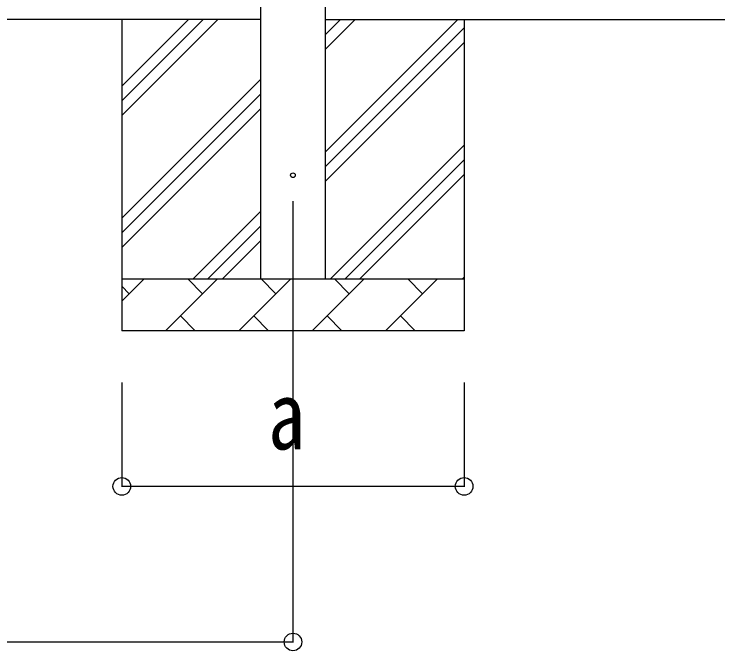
# Model space of a CAD drawing. Units: millimetres, scale not verified. Extents: x -16820 to 16820, y -11880 to 11880.
# Drawn here: x -7372 to -6002, y -5217 to -3990 of the extents above; entities that cross this region are included whole.
import ezdxf
from ezdxf.enums import TextEntityAlignment as Align

# ---------------------------------------------------------------- set-up
doc = ezdxf.new("R2010")
doc.units = ezdxf.units.MM
doc.header["$LTSCALE"] = 50
for name, color, linetype in [('0-4_YKK_12', 2, 'Continuous'), ('0-5_YKK_13', 4, 'Continuous'), ('0-6_YKK_A1', 4, 'Continuous'), ('0-7_YKK_D', 6, 'Continuous')]:
    doc.layers.add(name, color=color, linetype=linetype)
doc.styles.add('ＭＳ ゴシック', font='')
doc.styles.get('ＭＳ ゴシック').set_extended_font_data('MS Gothic')

msp = doc.modelspace()

# ---------------------------------------------------------------- linework, layer by layer
at = {"layer": '0-4_YKK_12'}
msp.add_line((-6834.92, -4350), (-6834.92, -4719.07), dxfattribs=at)
at = {"layer": '0-5_YKK_13'}
msp.add_circle((-6834.92, -4300), 4.5, dxfattribs=at)
at = {"layer": '0-6_YKK_A1'}
for p, q in [((-6897.42, -1700), (-6897.42, -4500)), ((-6772.42, -4500), (-6772.42, -1700)), ((-6897.42, -4000), (-14445.42, -4000)), ((-7164.92, -4000), (-7164.92, -4600)), ((-7164.92, -4185.05), (-6979.87, -4000)), ((-7164.92, -4156.77), (-7008.15, -4000)), ((-7164.92, -4128.48), (-7036.44, -4000)), ((-6772.42, -4000), (-6002.42, -4000)), ((-6772.42, -4255.1), (-6517.32, -4000)), ((-6772.42, -4057.11), (-6715.31, -4000)), ((-6772.42, -4028.82), (-6743.6, -4000)), ((-6504.92, -4000), (-6504.92, -4600)), ((-6772.42, -4283.38), (-6504.92, -4015.88)), ((-6772.42, -4311.67), (-6504.92, -4044.17)), ((-7164.92, -4383.04), (-6897.42, -4115.54)), ((-7164.92, -4411.32), (-6897.42, -4143.82)), ((-7164.92, -4439.61), (-6897.42, -4172.11)), ((-6762.76, -4500), (-6504.92, -4242.16)), ((-6734.48, -4500), (-6504.92, -4270.44)), ((-6706.19, -4500), (-6504.92, -4298.73)), ((-7027.32, -4500), (-6897.42, -4370.1)), ((-6999.04, -4500), (-6897.42, -4398.38)), ((-6970.75, -4500), (-6897.42, -4426.67)), ((-7164.92, -4500), (-6504.92, -4500)), ((-7164.92, -4542.89), (-7122.03, -4500)), ((-7080.61, -4600), (-6980.61, -4500)), ((-7009.16, -4528.55), (-7037.71, -4500)), ((-6939.18, -4600), (-6839.18, -4500)), ((-6867.74, -4528.55), (-6896.29, -4500)), ((-6797.76, -4600), (-6697.76, -4500)), ((-6726.32, -4528.55), (-6754.87, -4500)), ((-6656.34, -4600), (-6556.34, -4500)), ((-6584.9, -4528.55), (-6613.45, -4500)), ((-6508.21, -4500), (-6504.92, -4496.72)), ((-7150.58, -4528.55), (-7164.92, -4514.21)), ((-7052.05, -4571.45), (-7023.5, -4600)), ((-6910.63, -4571.45), (-6882.08, -4600)), ((-6769.21, -4571.45), (-6740.66, -4600)), ((-6627.79, -4571.45), (-6599.24, -4600)), ((-6504.92, -4600), (-7164.92, -4600))]:
    msp.add_line(p, q, dxfattribs=at)
at = {"layer": '0-7_YKK_D'}
for p, q in [((-7164.92, -4700), (-7164.92, -4901)), ((-6834.92, -4700), (-6834.92, -5201)), ((-6504.92, -4700), (-6504.92, -4901)), ((-6504.92, -4900), (-7164.92, -4900)), ((-14507.92, -5200), (-6834.92, -5200))]:
    msp.add_line(p, q, dxfattribs=at)
for centre in [(-7164.92, -4900), (-6504.92, -4900), (-6834.92, -5200)]:
    msp.add_circle(centre, 17, dxfattribs=at)

# ---------------------------------------------------------------- texts
at = {"layer": '0-7_YKK_D', "style": 'ＭＳ ゴシック', "width": 0.8}
msp.add_text('a', height=132, dxfattribs=at).set_placement((-6882.92, -4868), align=Align.BOTTOM_LEFT)

doc.saveas('drawing.dxf')
